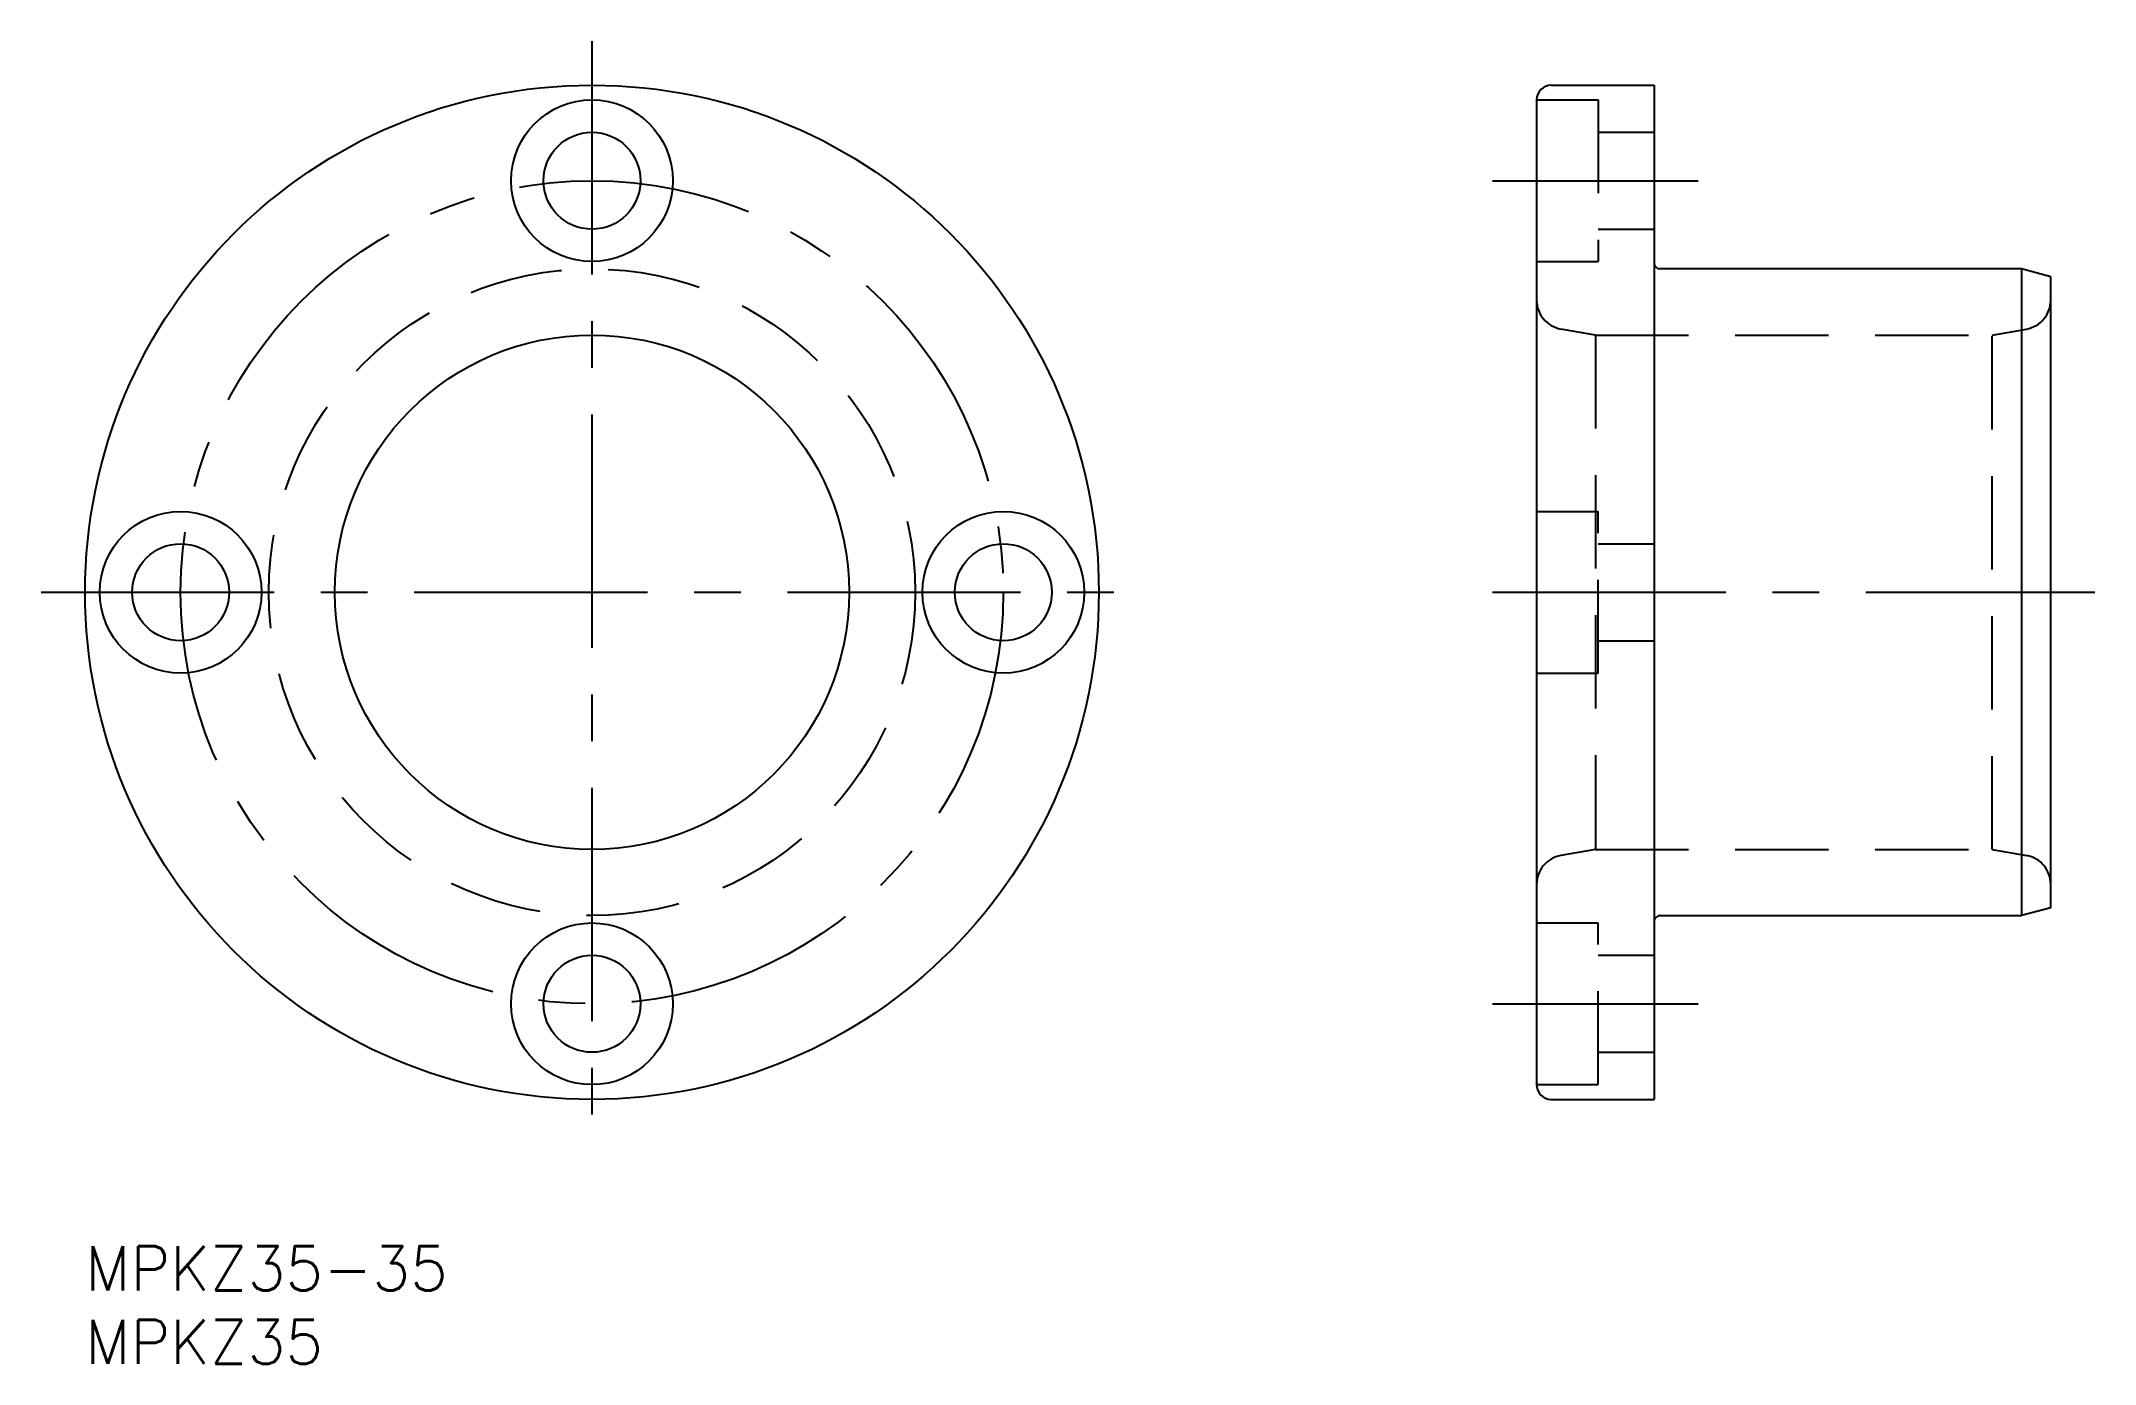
# Model space of a CAD drawing. Extents: x -3 to 137, y -8 to 82.
import ezdxf

# ---------------------------------------------------------------- set-up
doc = ezdxf.new("R2010")
doc.units = 0
doc.header["$LTSCALE"] = 0.5
doc.linetypes.add('CENTER', pattern=[50.8, 31.75, -6.35, 6.35, -6.35])
doc.linetypes.add('DASHED', pattern=[19.05, 12.7, -6.35])
for name, color, linetype in [('MSM_CENTER', 1, 'CENTER'), ('MSM_CONTINUOUS', 7, 'CONTINUOUS'), ('MSM_DASHED', 4, 'DASHED'), ('MSM_PART_NUMBER', 7, 'CONTINUOUS')]:
    doc.layers.add(name, color=color, linetype=linetype)
doc.styles.get("Standard").update_dxf_attribs({"font": 'txt.shx', "height": 3, "bigfont": 'bigfont.shx'})

# ---------------------------------------------------------------- blocks, each defined once
blk = doc.blocks.new('*U2')
at = {"layer": 'MSM_PART_NUMBER'}
blk.add_text('MPKZ35-35', height=3, dxfattribs=at).set_placement((0, -3))
blk = doc.blocks.new('*U3')
at = {"layer": 'MSM_PART_NUMBER'}
blk.add_text('MPKZ35', height=3, dxfattribs=at).set_placement((0, -8))

msp = doc.modelspace()

# ---------------------------------------------------------------- linework, layer by layer
at = {"layer": 'MSM_CENTER'}
for p, q in [((34.5, 82), (34.5, 7)), ((95.8, 72.5), (109.8, 72.5)), ((-3, 44.5), (72, 44.5)), ((95.8, 44.5), (136.81, 44.5)), ((95.8, 16.5), (109.8, 16.5))]:
    msp.add_line(p, q, dxfattribs=at)
msp.add_circle((34.5, 44.5), 28, dxfattribs=at)
at = {"layer": 'MSM_CONTINUOUS'}
for p, q in [((99.8, 79), (106.8, 79)), ((106.8, 79), (106.8, 10)), ((98.8, 78), (98.8, 11)), ((131.8, 66.5), (107.2, 66.5)), ((131.8, 66.5), (131.8, 22.5)), ((133.8, 65.96), (131.8, 66.5)), ((133.8, 23.04), (133.8, 65.96)), ((107.2, 22.5), (131.8, 22.5)), ((133.8, 23.04), (131.8, 22.5)), ((99.8, 10), (106.8, 10))]:
    msp.add_line(p, q, dxfattribs=at)
for centre, radius in [((34.5, 44.5), 34.5), ((34.5, 72.5), 5.5), ((34.5, 72.5), 3.3), ((34.5, 44.5), 17.5), ((6.5, 44.5), 5.5), ((62.5, 44.5), 5.5), ((6.5, 44.5), 3.3), ((62.5, 44.5), 3.3), ((34.5, 16.5), 5.5), ((34.5, 16.5), 3.3)]:
    msp.add_circle(centre, radius, dxfattribs=at)
for centre, radius, start, end in [((99.8, 78), 1, 90, 180), ((107.2, 66.9), 0.4, 180, 270), ((107.2, 22.1), 0.4, 90, 180), ((99.8, 11), 1, 180, 270)]:
    msp.add_arc(centre, radius, start, end, dxfattribs=at)
at = {"layer": 'MSM_DASHED'}
for p, q in [((98.8, 78), (103, 78)), ((103, 78), (103, 67)), ((103, 75.8), (106.8, 75.8)), ((103, 69.2), (106.8, 69.2)), ((98.8, 67), (103, 67)), ((102.8, 62), (100.45, 62.41)), ((102.8, 62), (129.8, 62)), ((102.8, 62), (102.8, 27)), ((129.8, 62), (132.15, 62.41)), ((129.8, 27), (129.8, 62)), ((98.8, 50), (103, 50)), ((103, 39), (103, 50)), ((103, 47.8), (106.8, 47.8)), ((103, 41.2), (106.8, 41.2)), ((98.8, 39), (103, 39)), ((102.8, 27), (100.45, 26.59)), ((102.8, 27), (129.8, 27)), ((129.8, 27), (132.15, 26.59)), ((98.8, 22), (103, 22)), ((103, 11), (103, 22)), ((103, 19.8), (106.8, 19.8)), ((103, 13.2), (106.8, 13.2)), ((98.8, 11), (103, 11))]:
    msp.add_line(p, q, dxfattribs=at)
msp.add_circle((34.5, 44.5), 22, dxfattribs=at)
for centre, start, end in [((100.8, 64.38), 180, 260), ((131.8, 64.38), 280, 0), ((100.8, 24.62), 100, 180), ((131.8, 24.62), 0, 80)]:
    msp.add_arc(centre, 2, start, end, dxfattribs=at)

# ---------------------------------------------------------------- block references
at = {"layer": 'MSM_CONTINUOUS'}
for name in ['*U2', '*U3']:
    msp.add_blockref(name, (0, 0), dxfattribs=at)

doc.saveas('drawing.dxf')
